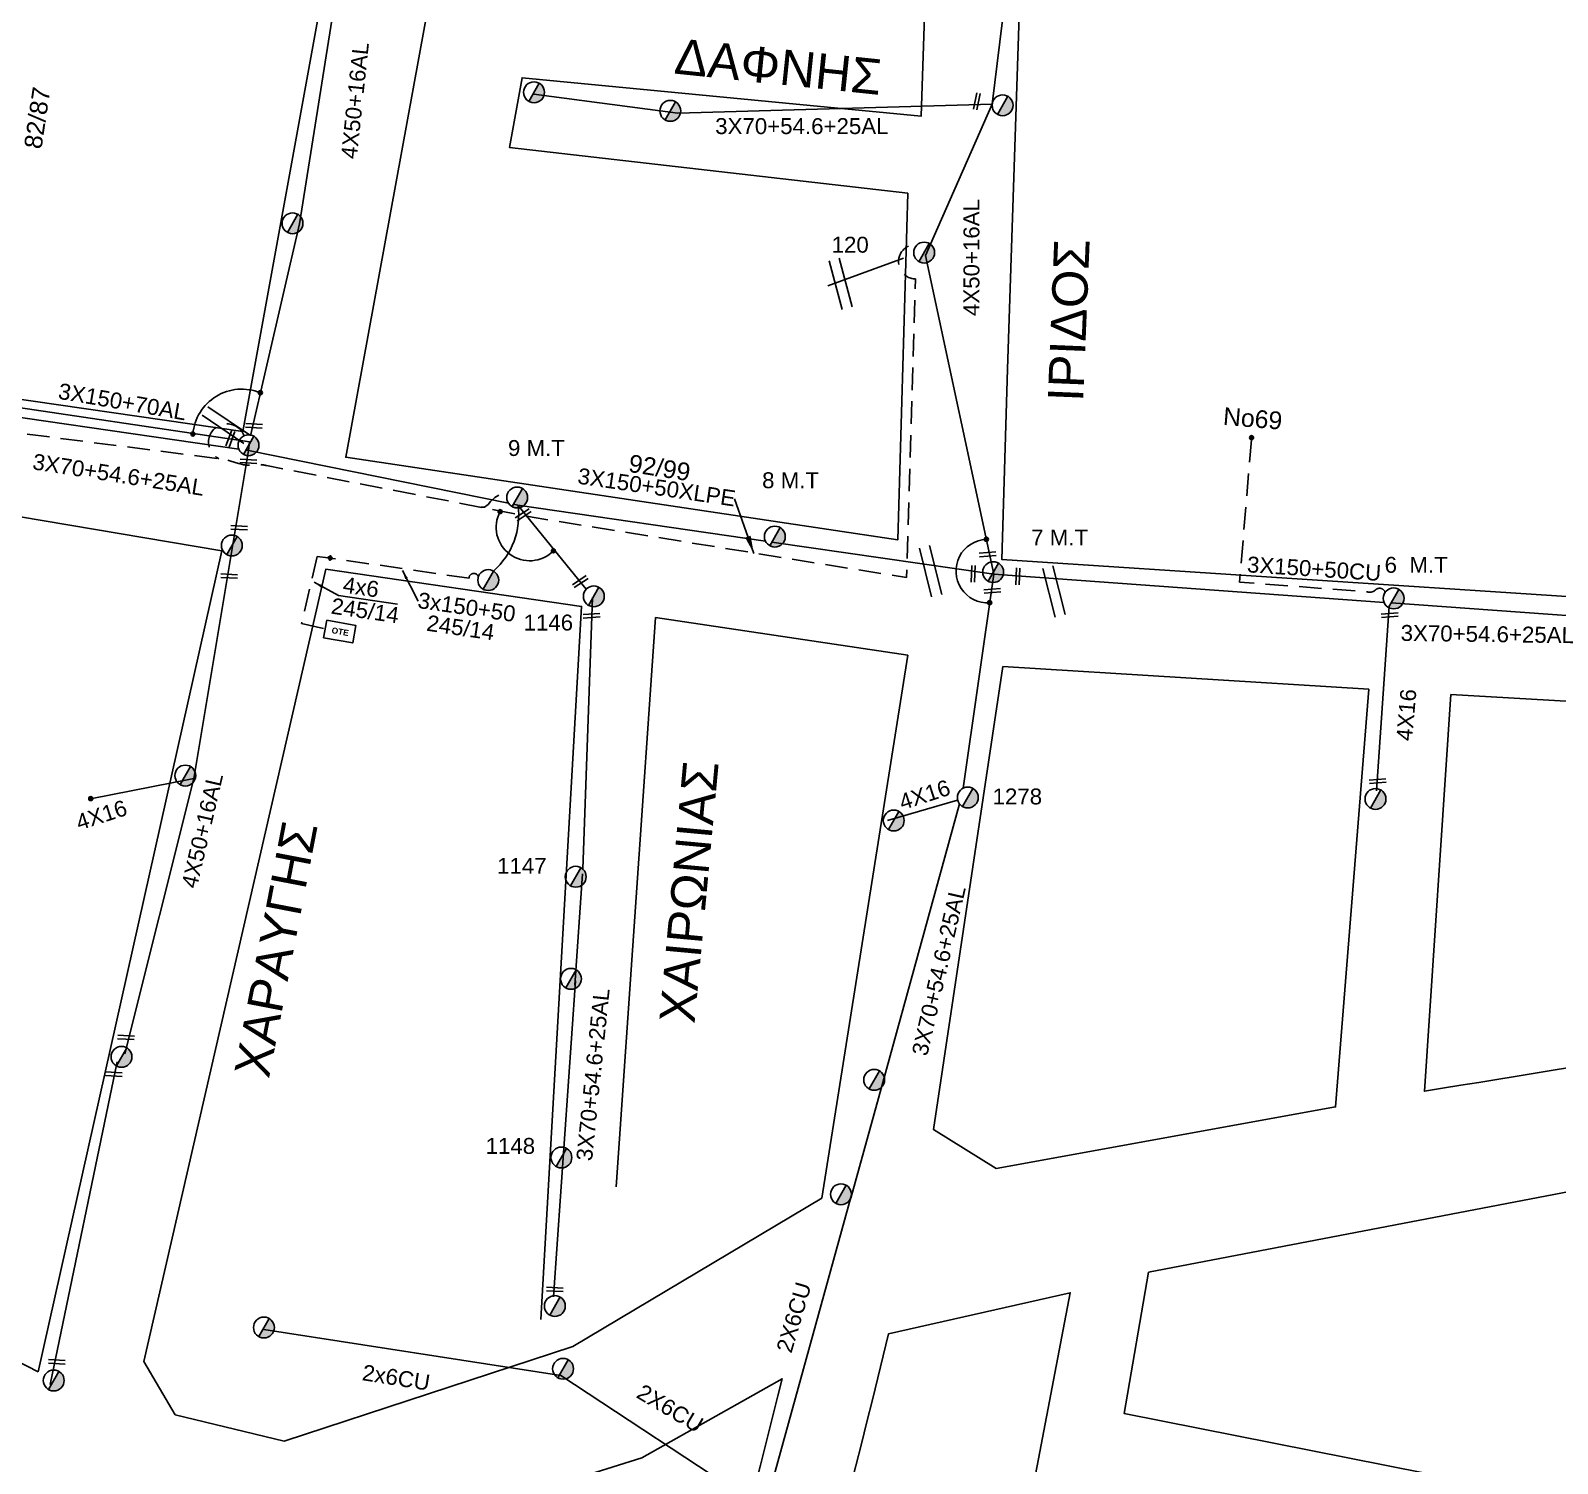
# Model space of a CAD drawing. Header units: millimetres. Extents: x 938 to 3112, y 793 to 1825.
# Drawn here: x 1403.6 to 1576, y 1164.4 to 1326.3 of the extents above; entities that cross this region are included whole.
import ezdxf
from ezdxf.enums import TextEntityAlignment as Align

# ---------------------------------------------------------------- set-up
doc = ezdxf.new("R2010")
doc.units = ezdxf.units.MM
doc.linetypes.add('DASHED', pattern=[19.05, 12.7, -6.35])
for name, color, linetype in [('Pillar OTE', 7, 'Continuous'), ('Γυμνά εναέρια ΧΤ και ΦΟΠ (3Φ)   4x16+16AL', 7, 'Continuous'), ('Γυμνά εναέρια ΧΤ και ΦΟΠ (3Φ)   4x50+16AL', 7, 'Continuous'), ('Εναέρια παροχή ΧΤ 4x16', 7, 'SYN_LINE'), ('Επιγραφές - Σχήματα', 7, 'Continuous'), ('Καλώδια ΧΤ   2x6AL', 7, 'DASHED'), ('Καλώδια ΧΤ   3x150+50AL', 7, 'DASHED'), ('Καλώδια ΧΤ   3x150+50ALXLPE', 7, 'DASHED'), ('Καλώδια ΧΤ   3x150+50CU', 7, 'DASHED'), ('Καλώδια ΧΤ   3x150+70AL', 7, 'DASHED'), ('Μηχανική τομή', 7, 'Continuous'), ('Στύλος ΦΜ', 7, 'Continuous'), ('Στύλος ΦΜ @ 1', 7, 'Continuous'), ('Συνδέσεις', 7, 'Continuous'), ('Συνεστραμμένα ΧΤ   3x70+54.6+25AL', 7, 'SYN_LINE'), ('Τομή', 7, 'Continuous'), ('Υπόβαθρο ΔΕΗ', 7, 'Continuous'), ('Υπόγεια καλώδια Παροχών ΧΤ   4x6', 7, 'DASHED')]:
    doc.layers.add(name, color=color, linetype=linetype)
doc.styles.get("Standard").update_dxf_attribs({"font": 'arial.ttf'})
doc.linetypes.add('SYN_LINE', pattern='A,0.5,-0.0001,["/\\/\\/\\/",Standard,S=0.1,R=0,X=0,Y=-0.05],-0.25', length=0.7501)
doc.dimstyles.new('ISO-25', dxfattribs={"dimtxt": 2.5, "dimasz": 2.5, "dimexe": 1.25, "dimexo": 0.625, "dimtad": 1, "dimtxsty": 'Standard', "dimcen": 2.5, "dimaunit": 2, "dimazin": 0, "dimtfac": 1, "dimtmove": 0, "dimatfit": 3, "dimfxl": 1, "dimarcsym": 0})

# ---------------------------------------------------------------- blocks, each defined once
blk = doc.blocks.new('ΥΠΑΡΧΩΝ ΤΣΙΜΕΝΤΕΝΙΟΣ ΣΤΥΛΟΣ')
at = {"layer": 'Στύλος ΦΜ'}
blk.add_hatch(color=256, dxfattribs=at).paths.add_polyline_path([(-1.29, -2.28, 0.574793), (2.62, 0, 0.268822), (1.3, 2.27)])
blk.add_line((-1.29, -2.28), (1.3, 2.27), dxfattribs=at)
blk.add_circle((0, 0), 2.62, dxfattribs=at)
at = {"layer": 'Στύλος ΦΜ', "flags": 4}
for tag, p in [('ΑΡΙΘΜΟΣ', (-4.68, 8.05)), ('ΤΥΠΟΣ', (-4.91, 3.03))]:
    blk.add_attdef(tag, p, '', height=4, dxfattribs=at)
blk = doc.blocks.new('ΤΟΜΗ')
at = {"layer": 'Τομή', "ltscale": 40}
for p, q in [((-5.68, 0), (5.68, 0)), ((5.68, -2.33), (-5.68, -2.33))]:
    blk.add_line(p, q, dxfattribs=at)
blk = doc.blocks.new('ΜΗΧΑΝΙΚΗ ΤΟΜΗ')
at = {"layer": 'Μηχανική τομή', "ltscale": 40}
for p, q in [((-1.89, 0.78), (1.89, 0.78)), ((1.89, 0), (-1.89, 0))]:
    blk.add_line(p, q, dxfattribs=at)
blk = doc.blocks.new('_ΣΥΝΔΕΣΗ')
at = {"layer": 'Συνδέσεις', "linetype": 'SYN_LINE', "ltscale": 40}
blk.add_hatch(color=256, dxfattribs=at).paths.add_polyline_path([(0.5, -0.01, 1), (-0.5, -0.01, 1)])
at = {"layer": 'Συνδέσεις'}
blk.add_circle((0, -0.01), 0.5, dxfattribs=at)
blk = doc.blocks.new('TSONTA XT1')
at = {"ltscale": 40}
h = blk.add_hatch(color=256, dxfattribs=at)
h.dxf.hatch_style = 1
h.paths.add_polyline_path([(595.96, 2487.66), (597.07, 2488.77), (595.96, 2489.87), (594.85, 2488.77)])
blk.add_lwpolyline([(594.85, 2488.77), (595.96, 2489.87), (597.07, 2488.77), (595.96, 2487.66)], close=True, dxfattribs=at)
blk = doc.blocks.new('PILLAR ΟΤΕ')
at = {"layer": 'Pillar OTE', "ltscale": 40}
blk.add_lwpolyline([(-3.31, 2.02), (3.39, 2.02), (3.39, -1.99), (-3.31, -1.99)], close=True, dxfattribs=at)
at = {"layer": 'Pillar OTE', "insert": (-1.81, 0.71), "char_height": 1.3575, "width": 109.961, "attachment_point": 1}
blk.add_mtext('{\\fArial|b1|i0|c161|p34;OTE}', dxfattribs=at)

msp = doc.modelspace()

# ---------------------------------------------------------------- linework, layer by layer
at = {"layer": 'Γυμνά εναέρια ΧΤ και ΦΟΠ (3Φ)   4x50+16AL', "color": 151, "flags": 128}
msp.add_lwpolyline([(1440.36, 1345.08), (1433.92, 1304.47), (1428.4, 1280.52)], dxfattribs=at)
at = {"layer": 'Γυμνά εναέρια ΧΤ και ΦΟΠ (3Φ)   4x50+16AL', "color": 62, "flags": 128}
msp.add_lwpolyline([(1512.35, 1264.88), (1504.64, 1300.9), (1512.17, 1317.99), (1514.77, 1339.16)], dxfattribs=at)
at = {"layer": 'Γυμνά εναέρια ΧΤ και ΦΟΠ (3Φ)   4x50+16AL', "color": 27, "flags": 128}
for points in [[(1428.16, 1278.86), (1422, 1241.82), (1414.2, 1210.7)], [(1413.32, 1209.78), (1405.77, 1173.35)]]:
    msp.add_lwpolyline(points, dxfattribs=at)
at = {"layer": 'Εναέρια παροχή ΧΤ 4x16', "color": 151, "linetype": 'SYN_LINE', "ltscale": 20, "flags": 128}
msp.add_lwpolyline([(1555.57, 1240.43), (1557.01, 1261.27)], dxfattribs=at)
at = {"layer": 'Εναέρια παροχή ΧΤ 4x16', "color": 27, "linetype": 'SYN_LINE', "ltscale": 15, "flags": 128}
msp.add_lwpolyline([(1410.34, 1239.53), (1422, 1241.82)], dxfattribs=at)
at = {"layer": 'Εναέρια παροχή ΧΤ 4x16', "color": 62, "linetype": 'SYN_LINE', "ltscale": 10, "flags": 128}
msp.add_lwpolyline([(1500.33, 1237.08), (1508.26, 1239.37)], dxfattribs=at)
at = {"layer": 'Επιγραφές - Σχήματα', "ltscale": 40}
msp.add_lwpolyline([(1493.6, 1297.46), (1502.16, 1300.61)], dxfattribs=at)
at = {"layer": 'Επιγραφές - Σχήματα', "linetype": 'Continuous', "ltscale": 0.2}
for centre, radius, start, end in [((1427.4, 1280.27), 5.53, 67.6505, 175.2757), ((1459.92, 1270.19), 3.78, 151.9243, 315.3178)]:
    msp.add_arc(centre, radius, start, end, dxfattribs=at)
at = {"layer": 'Επιγραφές - Σχήματα', "color": 1, "linetype": 'DASHED', "ltscale": 0.2}
msp.add_arc((1425.73, 1279.81), 2.07, 20.2454, 244.2777, dxfattribs=at)
at = {"layer": 'Επιγραφές - Σχήματα', "color": 0, "linetype": 'Continuous', "ltscale": 0.2}
msp.add_arc((1511.67, 1265.25), 3.59, 92.732, 273.4116, dxfattribs=at)
at = {"layer": 'Καλώδια ΧΤ   2x6AL', "color": 62, "linetype": 'SYN_LINE', "ltscale": 20}
msp.add_line((1496.25, 1194.63), (1486.87, 1160.66), dxfattribs=at)
at = {"layer": 'Καλώδια ΧΤ   2x6AL', "color": 151, "linetype": 'SYN_LINE', "ltscale": 30, "flags": 128}
msp.add_lwpolyline([(1429.91, 1179.56), (1463.45, 1174.37), (1485.18, 1160.03)], dxfattribs=at)
at = {"layer": 'Καλώδια ΧΤ   3x150+50AL', "color": 1, "linetype": 'DASHED', "ltscale": 0.2}
msp.add_lwpolyline([(1454.13, 1264.59, 0.889676), (1453.08, 1264.43), (1437.66, 1266.68)], format="xyb", dxfattribs=at)
at = {"layer": 'Καλώδια ΧΤ   3x150+50ALXLPE', "color": 1, "linetype": 'DASHED', "ltscale": 0.2, "flags": 128}
msp.add_lwpolyline([(1379.87, 1285.03, 0.942674), (1385.11, 1283.63, -0.220495), (1387.62, 1283.85), (1402.12, 1280.85), (1424.83, 1277.95, -0.053316), (1426.78, 1277.48, 0.119804), (1429.05, 1277.25, -0.108742), (1430.21, 1277.16), (1460.21, 1271.33), (1502.5, 1264.51), (1503.49, 1298.25, -1.038174), (1503.74, 1302.14)], format="xyb", dxfattribs=at)
msp.add_lwpolyline([(1454.41, 1272.47), (1454.82, 1272.47), (1455.23, 1272.75), (1455.51, 1273.09), (1455.99, 1273.57), (1456.61, 1273.92), (1457.23, 1273.99), (1457.51, 1273.89)], dxfattribs=at)
at = {"layer": 'Καλώδια ΧΤ   3x150+50CU', "color": 151, "linetype": 'DASHED', "ltscale": 0.2, "flags": 128}
msp.add_lwpolyline([(1556.57, 1262.75, 0.604107), (1555.48, 1263.13, -0.255573), (1554.56, 1262.89), (1540.11, 1264.01), (1541.49, 1280.62)], format="xyb", dxfattribs=at)
at = {"layer": 'Καλώδια ΧΤ   3x150+70AL', "color": 151, "linetype": 'SYN_LINE', "ltscale": 15, "flags": 128}
msp.add_lwpolyline([(1397.34, 1284.46), (1428.29, 1279.84), (1428.16, 1278.86)], dxfattribs=at)
at = {"layer": 'Συνεστραμμένα ΧΤ   3x70+54.6+25AL', "color": 62, "linetype": 'SYN_LINE', "ltscale": 20, "flags": 128}
for points in [[(1512.17, 1317.99), (1476.65, 1316.99), (1460.39, 1319.14)], [(1508.87, 1240.7), (1512.35, 1264.88)], [(1496.19, 1194.4), (1499.8, 1207.48), (1508.46, 1238.96)]]:
    msp.add_lwpolyline(points, dxfattribs=at)
at = {"layer": 'Συνεστραμμένα ΧΤ   3x70+54.6+25AL', "color": 27, "linetype": 'SYN_LINE', "ltscale": 20, "flags": 128}
for points in [[(1397.96, 1283.24), (1427.07, 1279.02)], [(1427.86, 1278.91), (1428.16, 1278.86), (1457.54, 1272.91)], [(1458.09, 1272.8), (1458.58, 1272.7), (1486.55, 1268.63)], [(1487.27, 1268.53), (1512.35, 1264.88)]]:
    msp.add_lwpolyline(points, dxfattribs=at)
at = {"layer": 'Συνεστραμμένα ΧΤ   3x70+54.6+25AL', "color": 1, "linetype": 'SYN_LINE', "ltscale": 15, "flags": 128}
for points in [[(1458.58, 1272.7), (1466.29, 1263.19)], [(1465.91, 1231.04), (1465.01, 1218.45)]]:
    msp.add_lwpolyline(points, dxfattribs=at)
at = {"layer": 'Συνεστραμμένα ΧΤ   3x70+54.6+25AL', "color": 151, "linetype": 'SYN_LINE', "ltscale": 20, "flags": 128}
for points in [[(1512.35, 1264.88), (1556.43, 1261.71)], [(1557.22, 1261.65), (1595.73, 1258.88)]]:
    msp.add_lwpolyline(points, dxfattribs=at)
at = {"layer": 'Συνεστραμμένα ΧΤ   3x70+54.6+25AL', "color": 1, "linetype": 'SYN_LINE', "ltscale": 20, "flags": 128}
for points in [[(1467.04, 1262.27), (1465.93, 1231.58)], [(1465.1, 1218.96), (1462.63, 1183.26)]]:
    msp.add_lwpolyline(points, dxfattribs=at)
at = {"layer": 'Συνεστραμμένα ΧΤ   3x70+54.6+25AL', "color": 1, "linetype": 'SYN_LINE', "ltscale": 8}
msp.add_arc((1450.27, 1271.56), 8.42, 311.4343, 7.7157, dxfattribs=at)
at = {"layer": 'Υπόβαθρο ΔΕΗ', "flags": 128}
for points in [[(1388.51, 1359.72), (1439.04, 1344.42), (1427.54, 1281.01), (1379.87, 1287.9), (1388.51, 1359.72)], [(1404.4, 1174.77), (1388.7, 1182.83), (1402.2, 1271.42), (1425.17, 1267.53), (1404.4, 1174.77)], [(1404.4, 1174.77), (1388.7, 1182.83), (1402.2, 1271.42), (1425.17, 1267.53), (1404.4, 1174.77)], [(1461.17, 1180.69), (1465.79, 1261.26), (1436.92, 1265.47), (1416.33, 1175.96), (1419.9, 1169.93), (1432.18, 1166.95), (1464.8, 1177.62), (1492.94, 1194.39)], [(1461.17, 1180.69), (1465.79, 1261.26), (1436.92, 1265.47), (1416.33, 1175.96), (1419.9, 1169.93), (1432.18, 1166.95), (1464.8, 1177.62), (1492.94, 1194.39)], [(1438.32, 1262.48), (1445, 1261.49)], [(1492.94, 1194.39), (1502.62, 1255.73), (1474.15, 1260), (1469.69, 1195.69)], [(1492.94, 1194.39), (1502.62, 1255.73), (1474.15, 1260), (1469.69, 1195.69)]]:
    msp.add_lwpolyline(points, dxfattribs=at)
for points in [[(1451.18, 1343.86), (1439.15, 1278.1), (1501.52, 1268.78), (1502.63, 1307.94), (1457.63, 1313.11), (1459.07, 1320.98), (1504.15, 1316.66), (1504.83, 1337.07), (1502.97, 1339.78)], [(1451.18, 1343.86), (1439.15, 1278.1), (1501.52, 1268.78), (1502.63, 1307.94), (1457.63, 1313.11), (1459.07, 1320.98), (1504.15, 1316.66), (1504.83, 1337.07), (1502.97, 1339.78)], [(1515.51, 1337.16), (1513.9, 1288.04), (1513.24, 1266.56), (1577.65, 1262.33), (1658.2, 1257.25), (1673.29, 1268.09), (1674.98, 1273.85), (1608.86, 1330.92)], [(1515.51, 1337.16), (1513.9, 1288.04), (1513.24, 1266.56), (1577.65, 1262.33), (1658.2, 1257.25), (1673.29, 1268.09), (1674.98, 1273.85), (1608.86, 1330.92)], [(1513.35, 1254.45), (1554.69, 1251.89), (1550.95, 1204.7), (1512.6, 1197.76), (1505.55, 1202.14)], [(1513.35, 1254.45), (1554.69, 1251.89), (1550.95, 1204.7), (1512.6, 1197.76), (1505.55, 1202.14)]]:
    msp.add_lwpolyline(points, close=True, dxfattribs=at)
for points in [[(968.38, 1262.3), (1005.47, 1287.97), (1014.92, 1295.64, -0.130124), (1034.24, 1303.02), (1175.39, 1294.7, -0.110076), (1201.96, 1285.33), (1304.22, 1218.33), (1384.98, 1168.46), (1393.57, 1163.42, 0.165982), (1435.91, 1153.55), (1472.6, 1165.05), (1488.44, 1174, -0.021018), (1470.61, 1112.18, -0.014819), (1448.44, 1053.13, 0.028235), (1433.99, 1007.54, -0.000628), (1418.67, 960, 0.029886), (1405.42, 904.78), (1297.7, 842.37), (1280.84, 831.49), (1256.36, 814.91), (1238.89, 804.31)], [(968.38, 1262.3), (1005.47, 1287.97), (1014.92, 1295.64, -0.130124), (1034.24, 1303.02), (1175.39, 1294.7, -0.110076), (1201.96, 1285.33), (1304.22, 1218.33), (1384.98, 1168.46), (1393.57, 1163.42, 0.165982), (1435.91, 1153.55), (1472.6, 1165.05), (1488.44, 1174, -0.021018), (1470.61, 1112.18, -0.014819), (1448.44, 1053.13, 0.028235), (1433.99, 1007.54, -0.000628), (1418.67, 960, 0.029886), (1405.42, 904.78), (1297.7, 842.37), (1280.84, 831.49), (1256.36, 814.91), (1238.89, 804.31)], [(1563.95, 1251.31), (1661.58, 1245.64), (1685.77, 1264.38), (1747.32, 1215.28, -0.149673), (1733.85, 1203.59, -0.116211), (1696.97, 1202.74, -0.064883), (1667.99, 1212.23, 0.123745), (1626.53, 1216.98, 0.002186), (1560.99, 1206.47), (1563.95, 1251.31)], [(1563.95, 1251.31), (1661.58, 1245.64), (1685.77, 1264.38), (1747.32, 1215.28, -0.149673), (1733.85, 1203.59, -0.116211), (1696.97, 1202.74, -0.064883), (1667.99, 1212.23, 0.123745), (1626.53, 1216.98, 0.002186), (1560.99, 1206.47), (1563.95, 1251.31)], [(1536.61, 981.41), (1576, 1003.83), (1641.81, 1030.5), (1652.18, 1080.45), (1660.15, 1119.74), (1672.12, 1175.12), (1680.6, 1172.86), (1670.96, 1128.73), (1707.05, 1120.59), (1726.86, 1188.33, 0.880566), (1725.77, 1189.49, -0.134), (1685.66, 1192.09, -0.029418), (1661.96, 1201.11, 0.117626), (1628.25, 1203.99, 0.039457), (1590.91, 1197.73), (1529.83, 1186.03), (1527.07, 1170.07), (1573.62, 1160.85), (1560.27, 1100.25), (1546.53, 1037.6), (1535.2, 982.38, 1.083374), (1536.61, 981.41, -0.030078)], [(1536.61, 981.41), (1576, 1003.83), (1641.81, 1030.5), (1652.18, 1080.45), (1660.15, 1119.74), (1672.12, 1175.12), (1680.6, 1172.86), (1670.96, 1128.73), (1707.05, 1120.59), (1726.86, 1188.33, 0.880566), (1725.77, 1189.49, -0.134), (1685.66, 1192.09, -0.029418), (1661.96, 1201.11, 0.117626), (1628.25, 1203.99, 0.039457), (1590.91, 1197.73), (1529.83, 1186.03), (1527.07, 1170.07), (1573.62, 1160.85), (1560.27, 1100.25), (1546.53, 1037.6), (1535.2, 982.38, 1.083374), (1536.61, 981.41, -0.030078)], [(1418.85, 913.28), (1525.88, 975.48), (1524.95, 980.81), (1537.47, 1044.15), (1542.92, 1070.54), (1516.42, 1075.32), (1518.48, 1084.66), (1544.52, 1079.51), (1552.69, 1115.16), (1517.82, 1121.04), (1512.01, 1088.63), (1503.77, 1089.88), (1514.57, 1150.13), (1520.98, 1183.71), (1500.46, 1179.08, -0.024804), (1477.56, 1100.35, 0.005729), (1457.53, 1046.26, 0.038416), (1443.69, 1002.46, -0.017722), (1431.62, 964.47, 0.03706), (1418.85, 913.28, 4.343855)], [(1418.85, 913.28), (1525.88, 975.48), (1524.95, 980.81), (1537.47, 1044.15), (1542.92, 1070.54), (1516.42, 1075.32), (1518.48, 1084.66), (1544.52, 1079.51), (1552.69, 1115.16), (1517.82, 1121.04), (1512.01, 1088.63), (1503.77, 1089.88), (1514.57, 1150.13), (1520.98, 1183.71), (1500.46, 1179.08, -0.024804), (1477.56, 1100.35, 0.005729), (1457.53, 1046.26, 0.038416), (1443.69, 1002.46, -0.017722), (1431.62, 964.47, 0.03706), (1418.85, 913.28, 4.343855)]]:
    msp.add_lwpolyline(points, format="xyb", dxfattribs=at)
at = {"layer": 'Υπόγεια καλώδια Παροχών ΧΤ   4x6', "color": 1, "linetype": 'DASHED', "ltscale": 0.2}
msp.add_lwpolyline([(1437.15, 1266.76), (1435.92, 1266.91), (1434.17, 1259.31), (1434.17, 1259.31), (1436.75, 1258.72)], dxfattribs=at)

# ---------------------------------------------------------------- block references
at = {"layer": 'Pillar OTE', "xscale": 0.4999999999999999, "yscale": 0.4999999999999999, "zscale": 0.4999999999999999, "rotation": 349.8541326819137}
msp.add_blockref('PILLAR ΟΤΕ', (1438.46, 1258.4), dxfattribs=at)
at = {"layer": 'Μηχανική τομή'}
for p, xscale, yscale, zscale, rotation in [((1510.24, 1318.36), 0.4999999999999756, 0.4999999999999756, 0.4999999999999756, 259.1774116379132), ((1428.78, 1281.46), 0.499999999999952, 0.499999999999952, 0.499999999999952, 356.8820840265362), ((1426.31, 1280.13), 0.4999999999999805, 0.4999999999999805, 0.4999999999999805, 69.8114535285916), ((1428.15, 1277.45), 0.499999999999952, 0.499999999999952, 0.499999999999952, 356.8820840265362), ((1459.29, 1271.44), 0.4999999999999485, 0.4999999999999485, 0.4999999999999485, 33.33796796683599), ((1427.1, 1269.94), 0.499999999999952, 0.499999999999952, 0.499999999999952, 356.8820840265362), ((1509.82, 1264.95), 0.4999999999999856, 0.4999999999999856, 0.4999999999999856, 267.8148629456516), ((1511.63, 1267.33), 0.4999999999999872, 0.4999999999999872, 0.4999999999999872, 184.3384624183343), ((1425.98, 1264.48), 0.499999999999952, 0.499999999999952, 0.499999999999952, 356.8820840265362), ((1465.75, 1263.9), 0.4999999999999485, 0.4999999999999485, 0.4999999999999485, 33.33796796683599), ((1514.86, 1264.65), 0.4999999999999856, 0.4999999999999856, 0.4999999999999856, 267.8148629456516), ((1512.16, 1263.2), 0.4999999999999872, 0.4999999999999872, 0.4999999999999872, 184.3384624183343), ((1466.9, 1260.4), 0.4999999999999872, 0.4999999999999872, 0.4999999999999872, 184.3384624183342), ((1557.06, 1260.46), 0.4999999999999872, 0.4999999999999872, 0.4999999999999872, 184.3384624183342), ((1555.7, 1241.7), 0.4999999999999872, 0.4999999999999872, 0.4999999999999872, 184.3384624183343), ((1414.33, 1212.36), 0.499999999999952, 0.499999999999952, 0.499999999999952, 356.8820840265362), ((1412.95, 1208.21), 0.499999999999952, 0.499999999999952, 0.499999999999952, 356.8820840265362), ((1462.76, 1183.89), 0.499999999999952, 0.499999999999952, 0.499999999999952, 356.8820840265362), ((1406.51, 1175.71), 0.499999999999952, 0.499999999999952, 0.499999999999952, 356.8820840265362)]:
    msp.add_blockref('ΜΗΧΑΝΙΚΗ ΤΟΜΗ', p, dxfattribs=dict(at, xscale=xscale, yscale=yscale, zscale=zscale, rotation=rotation))
at = {"layer": 'Στύλος ΦΜ @ 1', "ltscale": 40, "xscale": 0.4499999999998181, "yscale": 0.4499999999998181, "zscale": 0.4499999999998181}
for p in [(1460.42, 1319.34), (1460.42, 1319.34), (1475.81, 1317.24), (1475.81, 1317.24), (1513.34, 1317.87), (1513.34, 1317.87), (1433.14, 1304.54), (1428.17, 1279.46), (1428.17, 1279.46), (1426.29, 1268.14), (1455.25, 1264.23), (1421.03, 1242.14), (1509.41, 1239.66), (1555.46, 1239.5), (1555.46, 1239.5), (1501.05, 1237.06), (1501.05, 1237.06), (1464.59, 1219.17), (1413.83, 1210.36), (1413.83, 1210.36), (1498.84, 1207.76), (1498.84, 1207.76), (1495.09, 1194.83), (1462.77, 1182.21), (1462.77, 1182.21), (1429.91, 1179.78), (1429.91, 1179.78), (1463.7, 1175.12), (1463.7, 1175.12), (1406.17, 1173.8), (1406.17, 1173.8)]:
    msp.add_blockref('ΥΠΑΡΧΩΝ ΤΣΙΜΕΝΤΕΝΙΟΣ ΣΤΥΛΟΣ', p, dxfattribs=at)
at = {"layer": 'Στύλος ΦΜ @ 1', "ltscale": 40}
ref = msp.add_blockref('ΥΠΑΡΧΩΝ ΤΣΙΜΕΝΤΕΝΙΟΣ ΣΤΥΛΟΣ', (1504.48, 1301.23), dxfattribs=dict(at, xscale=0.4499999999998181, yscale=0.4499999999998181, zscale=0.4499999999998181))
ref.add_attrib('ΤΥΠΟΣ', '120', (1494.03, 1301.22), dxfattribs={"layer": 'Στύλος ΦΜ', "height": 1.8, "flags": 4})
ref = msp.add_blockref('ΥΠΑΡΧΩΝ ΤΣΙΜΕΝΤΕΝΙΟΣ ΣΤΥΛΟΣ', (1458.52, 1273.56), dxfattribs=dict(at, xscale=0.4499999999998181, yscale=0.4499999999998181, zscale=0.4499999999998181))
ref.add_attrib('ΤΥΠΟΣ', '9 M.T', (1457.48, 1278.25), dxfattribs={"layer": 'Στύλος ΦΜ', "height": 1.8, "flags": 4})
ref = msp.add_blockref('ΥΠΑΡΧΩΝ ΤΣΙΜΕΝΤΕΝΙΟΣ ΣΤΥΛΟΣ', (1458.52, 1273.56), dxfattribs=dict(at, xscale=0.4499999999998181, yscale=0.4499999999998181, zscale=0.4499999999998181))
ref.add_attrib('ΤΥΠΟΣ', '9 M.T', (1457.48, 1278.25), dxfattribs={"layer": 'Στύλος ΦΜ', "height": 1.8, "flags": 4})
ref = msp.add_blockref('ΥΠΑΡΧΩΝ ΤΣΙΜΕΝΤΕΝΙΟΣ ΣΤΥΛΟΣ', (1487.62, 1269.14), dxfattribs=dict(at, xscale=0.4499999999998181, yscale=0.4499999999998181, zscale=0.4499999999998181))
ref.add_attrib('ΤΥΠΟΣ', '8 M.T', (1486.18, 1274.61), dxfattribs={"layer": 'Στύλος ΦΜ', "height": 1.8, "flags": 4})
ref = msp.add_blockref('ΥΠΑΡΧΩΝ ΤΣΙΜΕΝΤΕΝΙΟΣ ΣΤΥΛΟΣ', (1487.62, 1269.14), dxfattribs=dict(at, xscale=0.4499999999998181, yscale=0.4499999999998181, zscale=0.4499999999998181))
ref.add_attrib('ΤΥΠΟΣ', '8 M.T', (1486.18, 1274.61), dxfattribs={"layer": 'Στύλος ΦΜ', "height": 1.8, "flags": 4})
ref = msp.add_blockref('ΥΠΑΡΧΩΝ ΤΣΙΜΕΝΤΕΝΙΟΣ ΣΤΥΛΟΣ', (1512.28, 1265.13), dxfattribs=dict(at, xscale=0.4499999999998181, yscale=0.4499999999998181, zscale=0.4499999999998181))
ref.add_attrib('ΤΥΠΟΣ', '7 M.T', (1516.57, 1268.14), dxfattribs={"layer": 'Στύλος ΦΜ', "height": 1.8, "flags": 4})
ref = msp.add_blockref('ΥΠΑΡΧΩΝ ΤΣΙΜΕΝΤΕΝΙΟΣ ΣΤΥΛΟΣ', (1512.28, 1265.13), dxfattribs=dict(at, xscale=0.4499999999998181, yscale=0.4499999999998181, zscale=0.4499999999998181))
ref.add_attrib('ΤΥΠΟΣ', '7 M.T', (1516.57, 1268.14), dxfattribs={"layer": 'Στύλος ΦΜ', "height": 1.8, "flags": 4})
ref = msp.add_blockref('ΥΠΑΡΧΩΝ ΤΣΙΜΕΝΤΕΝΙΟΣ ΣΤΥΛΟΣ', (1557.51, 1262.16), dxfattribs=dict(at, xscale=0.4499999999998181, yscale=0.4499999999998181, zscale=0.4499999999998181))
ref.add_attrib('ΤΥΠΟΣ', '6  M.T', (1556.49, 1265.05), dxfattribs={"layer": 'Στύλος ΦΜ', "height": 1.8, "flags": 4})
ref = msp.add_blockref('ΥΠΑΡΧΩΝ ΤΣΙΜΕΝΤΕΝΙΟΣ ΣΤΥΛΟΣ', (1557.51, 1262.16), dxfattribs=dict(at, xscale=0.4499999999998181, yscale=0.4499999999998181, zscale=0.4499999999998181))
ref.add_attrib('ΤΥΠΟΣ', '6  M.T', (1556.49, 1265.05), dxfattribs={"layer": 'Στύλος ΦΜ', "height": 1.8, "flags": 4})
ref = msp.add_blockref('ΥΠΑΡΧΩΝ ΤΣΙΜΕΝΤΕΝΙΟΣ ΣΤΥΛΟΣ', (1467.17, 1262.39), dxfattribs=dict(at, xscale=0.4499999999998181, yscale=0.4499999999998181, zscale=0.4499999999998181))
ref.add_attrib('ΤΥΠΟΣ', '1146', (1459.24, 1258.53), dxfattribs={"layer": 'Στύλος ΦΜ', "height": 1.8, "flags": 4})
ref = msp.add_blockref('ΥΠΑΡΧΩΝ ΤΣΙΜΕΝΤΕΝΙΟΣ ΣΤΥΛΟΣ', (1467.17, 1262.39), dxfattribs=dict(at, xscale=0.4499999999998181, yscale=0.4499999999998181, zscale=0.4499999999998181))
ref.add_attrib('ΤΥΠΟΣ', '1146', (1459.24, 1258.53), dxfattribs={"layer": 'Στύλος ΦΜ', "height": 1.8, "flags": 4})
ref = msp.add_blockref('ΥΠΑΡΧΩΝ ΤΣΙΜΕΝΤΕΝΙΟΣ ΣΤΥΛΟΣ', (1509.41, 1239.66), dxfattribs=dict(at, xscale=0.4499999999998181, yscale=0.4499999999998181, zscale=0.4499999999998181))
ref.add_attrib('ΑΡΙΘΜΟΣ', '1278', (1512.21, 1238.88), dxfattribs={"layer": 'Στύλος ΦΜ', "height": 1.8, "flags": 4})
ref = msp.add_blockref('ΥΠΑΡΧΩΝ ΤΣΙΜΕΝΤΕΝΙΟΣ ΣΤΥΛΟΣ', (1465.13, 1230.71), dxfattribs=dict(at, xscale=0.4499999999998181, yscale=0.4499999999998181, zscale=0.4499999999998181))
ref.add_attrib('ΤΥΠΟΣ', '1147', (1456.25, 1231.04), dxfattribs={"layer": 'Στύλος ΦΜ', "height": 1.8, "flags": 4})
ref = msp.add_blockref('ΥΠΑΡΧΩΝ ΤΣΙΜΕΝΤΕΝΙΟΣ ΣΤΥΛΟΣ', (1463.51, 1198.99), dxfattribs=dict(at, xscale=0.4499999999998181, yscale=0.4499999999998181, zscale=0.4499999999998181))
ref.add_attrib('ΤΥΠΟΣ', '1148', (1454.95, 1199.4), dxfattribs={"layer": 'Στύλος ΦΜ', "height": 1.8, "flags": 4})
ref = msp.add_blockref('ΥΠΑΡΧΩΝ ΤΣΙΜΕΝΤΕΝΙΟΣ ΣΤΥΛΟΣ', (1463.51, 1198.99), dxfattribs=dict(at, xscale=0.4499999999998181, yscale=0.4499999999998181, zscale=0.4499999999998181))
ref.add_attrib('ΤΥΠΟΣ', '1148', (1454.95, 1199.4), dxfattribs={"layer": 'Στύλος ΦΜ', "height": 1.8, "flags": 4})
at = {"layer": 'Συνδέσεις', "xscale": 0.4500000000000455, "yscale": 0.4500000000000455, "zscale": 0.4500000000000455}
for p in [(1429.51, 1285.4), (1421.89, 1280.73), (1541.46, 1280.33), (1456.59, 1271.97), (1462.61, 1267.54), (1511.51, 1268.84), (1511.89, 1261.68), (1410.35, 1239.54)]:
    msp.add_blockref('_ΣΥΝΔΕΣΗ', p, dxfattribs=at)
at = {"layer": 'Συνδέσεις', "xscale": 0.2346327302374193, "yscale": 0.2346327302374193, "zscale": 0.2346327302374193, "rotation": 350.6600507142037}
msp.add_blockref('TSONTA XT1', (1204.65, 713.21), dxfattribs=at)
at = {"layer": 'Τομή'}
for p, xscale, yscale, zscale, rotation in [((1495.61, 1297.85), 0.5000000000001245, 0.5000000000001245, 0.5000000000001245, 285.1704525724521), ((1425.94, 1282.22), 0.4999999999999915, 0.4999999999999915, 0.4999999999999915, 325.9081173602974), ((1425.94, 1282.22), 0.4999999999999915, 0.4999999999999915, 0.4999999999999915, 325.9081173602974), ((1504.64, 1265.09), 0.5000000000000189, 0.5000000000000189, 0.5000000000000189, 104.0632435886051), ((1518.58, 1262.8), 0.5000000000000189, 0.5000000000000189, 0.5000000000000189, 104.0632435886051)]:
    msp.add_blockref('ΤΟΜΗ', p, dxfattribs=dict(at, xscale=xscale, yscale=yscale, zscale=zscale, rotation=rotation))

# ---------------------------------------------------------------- texts
at = {"layer": 'Γυμνά εναέρια ΧΤ και ΦΟΠ (3Φ)   4x16+16AL'}
for s, rotation, p in [('2X6CU', 73.617, (1489.76, 1180.93)), ('2x6CU', 350.9611, (1444.85, 1174.13)), ('2X6CU', 329.3732, (1475.8, 1170.65))]:
    msp.add_text(s, height=1.8, rotation=rotation, dxfattribs=at).set_placement(p, align=Align.MIDDLE)
at = {"layer": 'Γυμνά εναέρια ΧΤ και ΦΟΠ (3Φ)   4x50+16AL'}
for rotation, p in [(83.9853, (1440.19, 1318.41)), (90, (1509.82, 1300.67)), (76.8961, (1422.94, 1235.93))]:
    msp.add_text('4X50+16AL', height=1.8, rotation=rotation, dxfattribs=at).set_placement(p, align=Align.MIDDLE)
at = {"layer": 'Εναέρια παροχή ΧΤ 4x16', "ltscale": 20}
for rotation, p in [(85.0255, (1558.94, 1249)), (17.9334, (1504.53, 1239.98)), (17.9334, (1411.56, 1237.69))]:
    msp.add_text('4X16', height=1.8, rotation=rotation, dxfattribs=at).set_placement(p, align=Align.MIDDLE)
at = {"layer": 'Επιγραφές - Σχήματα', "linetype": 'DASHED', "ltscale": 0.2, "attachment_point": 1}
for s, insert, char_height, width, rotation in [('ΔΑΦΝΗΣ', (1476.57, 1325.45), 4, 17.2922, 354.0423), ('82/87', (1402.8, 1313.14), 2, 17.7581, 81.5517), ('ΙΡΙΔΟΣ', (1518.44, 1284.49), 4, 17.2922, 87.677), ('Νο69', (1538.35, 1283.76), 2, 17.7581, 355.3269), ('92/99', (1471.3, 1278.45), 2, 17.7581, 351.1842), ('ΧΑΙΡΩΝΙΑΣ', (1474.56, 1214.41), 4, 17.2922, 84.7124), ('ΧΑΡΑΥΓΗΣ', (1426.54, 1208.58), 4, 17.2922, 79.0975)]:
    msp.add_mtext(s, dxfattribs=dict(at, insert=insert, char_height=char_height, width=width, rotation=rotation))
at = {"layer": 'Καλώδια ΧΤ   3x150+50ALXLPE', "ltscale": 0.2}
for s, p in [('3X150+50XLPE', (1474.27, 1274.73)), ('4x6', (1440.88, 1263.44)), ('3x150+50', (1452.82, 1261.18)), ('245/14', (1441.35, 1260.82)), ('245/14', (1452.13, 1258.89))]:
    msp.add_text(s, height=1.8, rotation=351.6753, dxfattribs=at).set_placement(p, align=Align.MIDDLE)
at = {"layer": 'Καλώδια ΧΤ   3x150+50CU', "ltscale": 0.2}
msp.add_text('3X150+50CU', height=1.8, rotation=356.2645, dxfattribs=at).set_placement((1548.53, 1265.52), align=Align.MIDDLE)
at = {"layer": 'Καλώδια ΧΤ   3x150+70AL', "ltscale": 0.2}
msp.add_text('3X150+70AL', height=1.8, rotation=350.2655, dxfattribs=at).set_placement((1413.93, 1284.39), align=Align.MIDDLE)
at = {"layer": 'Συνεστραμμένα ΧΤ   3x70+54.6+25AL', "ltscale": 20}
msp.add_text('3X70+54.6+25AL', height=1.8, dxfattribs=at).set_placement((1490.67, 1315.52), align=Align.MIDDLE)
for rotation, p in [(351.1158, (1413.49, 1276.14)), (359.2159, (1568.09, 1258.13)), (77.0555, (1506.13, 1220.1)), (84.1249, (1467.07, 1208.36))]:
    msp.add_text('3X70+54.6+25AL', height=1.8, rotation=rotation, dxfattribs=at).set_placement(p, align=Align.MIDDLE)

# ---------------------------------------------------------------- leaders
at = {"layer": 'Επιγραφές - Σχήματα', "ltscale": 40}
for points, override in [([(1485.24, 1267.25), (1483.06, 1273.42)], {"dimasz": 2, "dimtad": 0}), ([(1445.55, 1265.3), (1447.34, 1261.86)], {"dimasz": 1, "dimtad": 0}), ([(1435.57, 1263.99), (1438.32, 1262.48)], {"dimasz": 1, "dimtad": 0})]:
    msp.add_leader(points, dimstyle='ISO-25', override=override, dxfattribs=at)

doc.saveas('drawing.dxf')
